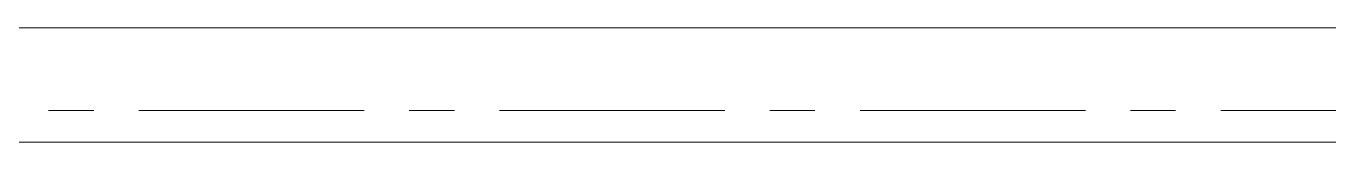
# Model space of a CAD drawing. Header units: millimetres. Extents: x -220592 to 404889, y -217665 to 38245.
# Drawn here: x -976.25 to -930.37, y -1197.39 to -1193.39 of the extents above; entities that cross this region are included whole.
import ezdxf

# ---------------------------------------------------------------- set-up
doc = ezdxf.new("R2010")
doc.units = ezdxf.units.MM
doc.linetypes.add('XKITLINE00', pattern=[0])
doc.layers.add('000 - 0_HIDE_OBJ_FRAMING_DEF_SUB_1', color=7, linetype='Continuous')
doc.layers.add('S-GRID', color=7, linetype='Continuous', lineweight=0)

# ---------------------------------------------------------------- blocks, each defined once
blk = doc.blocks.new('*A14622')
at = {"layer": 'S-GRID', "color": 7, "linetype": 'XKITLINE00', "lineweight": 0}
for p, q in [((-164.342349, 212.790805), (-162.754849, 212.790805)), ((-161.167349, 212.790805), (-153.229849, 212.790805)), ((-151.642349, 212.790805), (-150.054849, 212.790805)), ((-148.467349, 212.790805), (-140.529849, 212.790805)), ((-138.942349, 212.790805), (-137.354849, 212.790805)), ((-135.767349, 212.790805), (-127.829849, 212.790805)), ((-126.242349, 212.790805), (-124.654849, 212.790805)), ((-123.067349, 212.790805), (-115.129849, 212.790805))]:
    blk.add_line(p, q, dxfattribs=at)
blk = doc.blocks.new('*A14626')
at = {"layer": '000 - 0_HIDE_OBJ_FRAMING_DEF_SUB_1', "color": 7, "linetype": 'XKITLINE00', "lineweight": 0}
for p, q in [((-166.903349, 214.690805), (-166.903349, 215.690805)), ((-166.903349, 215.690805), (-87.063349, 215.690805)), ((-87.063349, 214.690805), (-87.063349, 215.690805)), ((-166.903349, 211.690805), (-166.903349, 212.690805)), ((-87.063349, 211.690805), (-87.063349, 212.690805)), ((-166.903349, 211.690805), (-87.063349, 211.690805))]:
    blk.add_line(p, q, dxfattribs=at)

msp = doc.modelspace()

# ---------------------------------------------------------------- block references
at = {"color": 7, "lineweight": 0}
for name in ['*A14626', '*A14622']:
    msp.add_blockref(name, (-811.109, -1409.08), dxfattribs=at)

doc.saveas('drawing.dxf')
